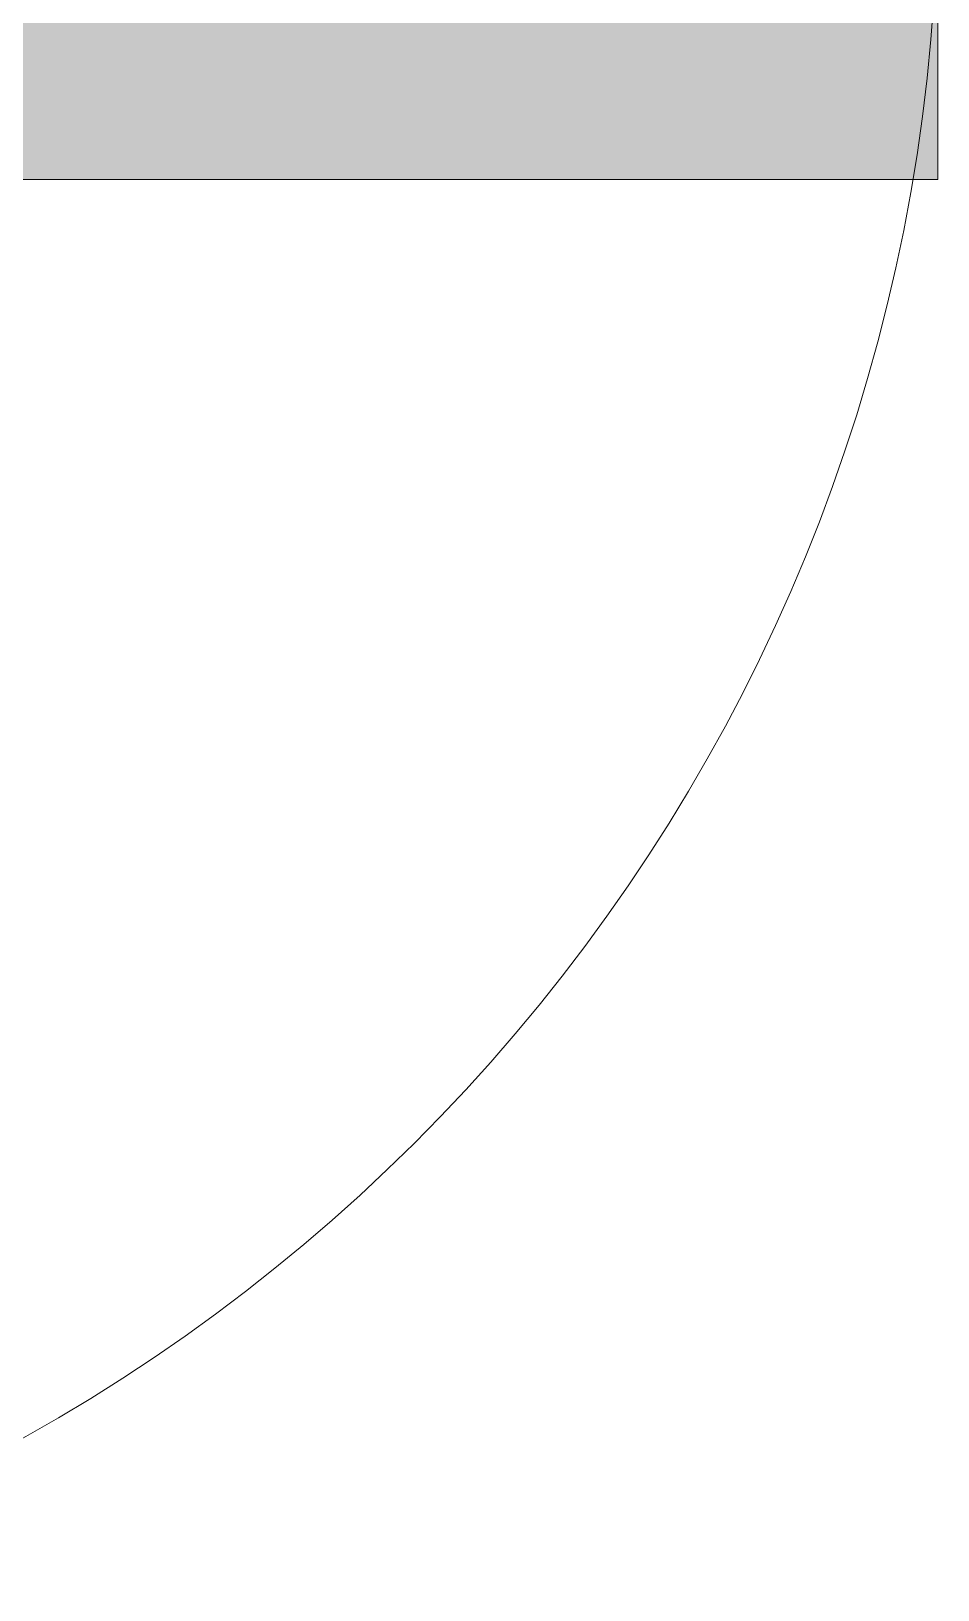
# Model space of a CAD drawing. Header units: millimetres. Extents: x -7229 to 196340, y -8553 to 29000.
# Drawn here: x 125364.5 to 125548, y 14759.6 to 15075 of the extents above; entities that cross this region are included whole.
import ezdxf

# ---------------------------------------------------------------- set-up
doc = ezdxf.new("R2010")
doc.units = ezdxf.units.MM
for name, color, linetype, lineweight, true_color in [('A-DOOR-1', 7, 'Continuous', 5, 0xb7b7b7), ('A-DOOR-3', 7, 'Continuous', 5, 0xe2e2e2), ('A-DOOR-4', 7, 'Continuous', 5, 0xaaaaaa)]:
    doc.layers.add(name, color=color, linetype=linetype, lineweight=lineweight, true_color=true_color)

# ---------------------------------------------------------------- blocks, each defined once
blk = doc.blocks.new('110_Дверь_СКБ_2Ст_Наружная - ДН-3_1_л__ Двухстворчатая 1200 х2900 из подвала EI30-23667726-1_2_3_птичка зашивка')
at = {"layer": 'A-DOOR-3'}
blk.add_hatch(color=256, dxfattribs=at).paths.add_polyline_path([(-580.5, 389), (-640.5, 389), (-640.5, 101), (-580.5, 101)])
at = {"layer": 'A-DOOR-4'}
for p, q in [((-580.5, 389), (-640.5, 389)), ((-580.5, 101), (-580.5, 389))]:
    blk.add_line(p, q, dxfattribs=at)
blk.add_arc((-640.5, 29), 360, 11.7591, 90, dxfattribs=at)

msp = doc.modelspace()

# ---------------------------------------------------------------- block references
at = {"layer": 'A-DOOR-1', "rotation": 269.9999999999999}
msp.add_blockref('110_Дверь_СКБ_2Ст_Наружная - ДН-3_1_л__ Двухстворчатая 1200 х2900 из подвала EI30-23667726-1_2_3_птичка зашивка', (125159, 14464.5), dxfattribs=at)

doc.saveas('drawing.dxf')
